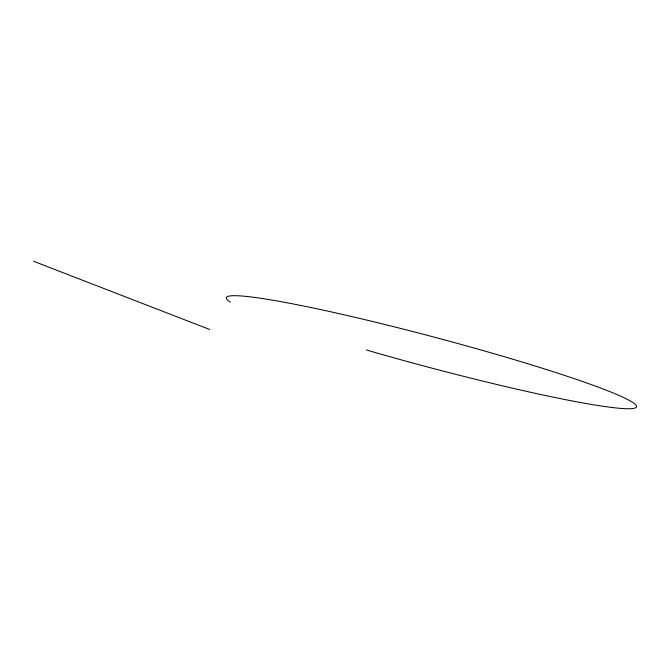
<?xml version="1.0" encoding="UTF-8"?>
<svg xmlns="http://www.w3.org/2000/svg" width="670" height="670" viewBox="0 0 670 670"><rect width="100%" height="100%" fill="white"/><g stroke="black" fill="none" stroke-linecap="round" stroke-linejoin="round"><path stroke-width="1" d="M33.5 261.241L209.777 329.523M230.321 302.111A212.281 15.293 14.9 0 1 425.793 334.908A212.281 15.293 14.9 0 1 634.281 408.256A212.281 15.293 14.9 0 1 366.373 349.983"/></g></svg>
